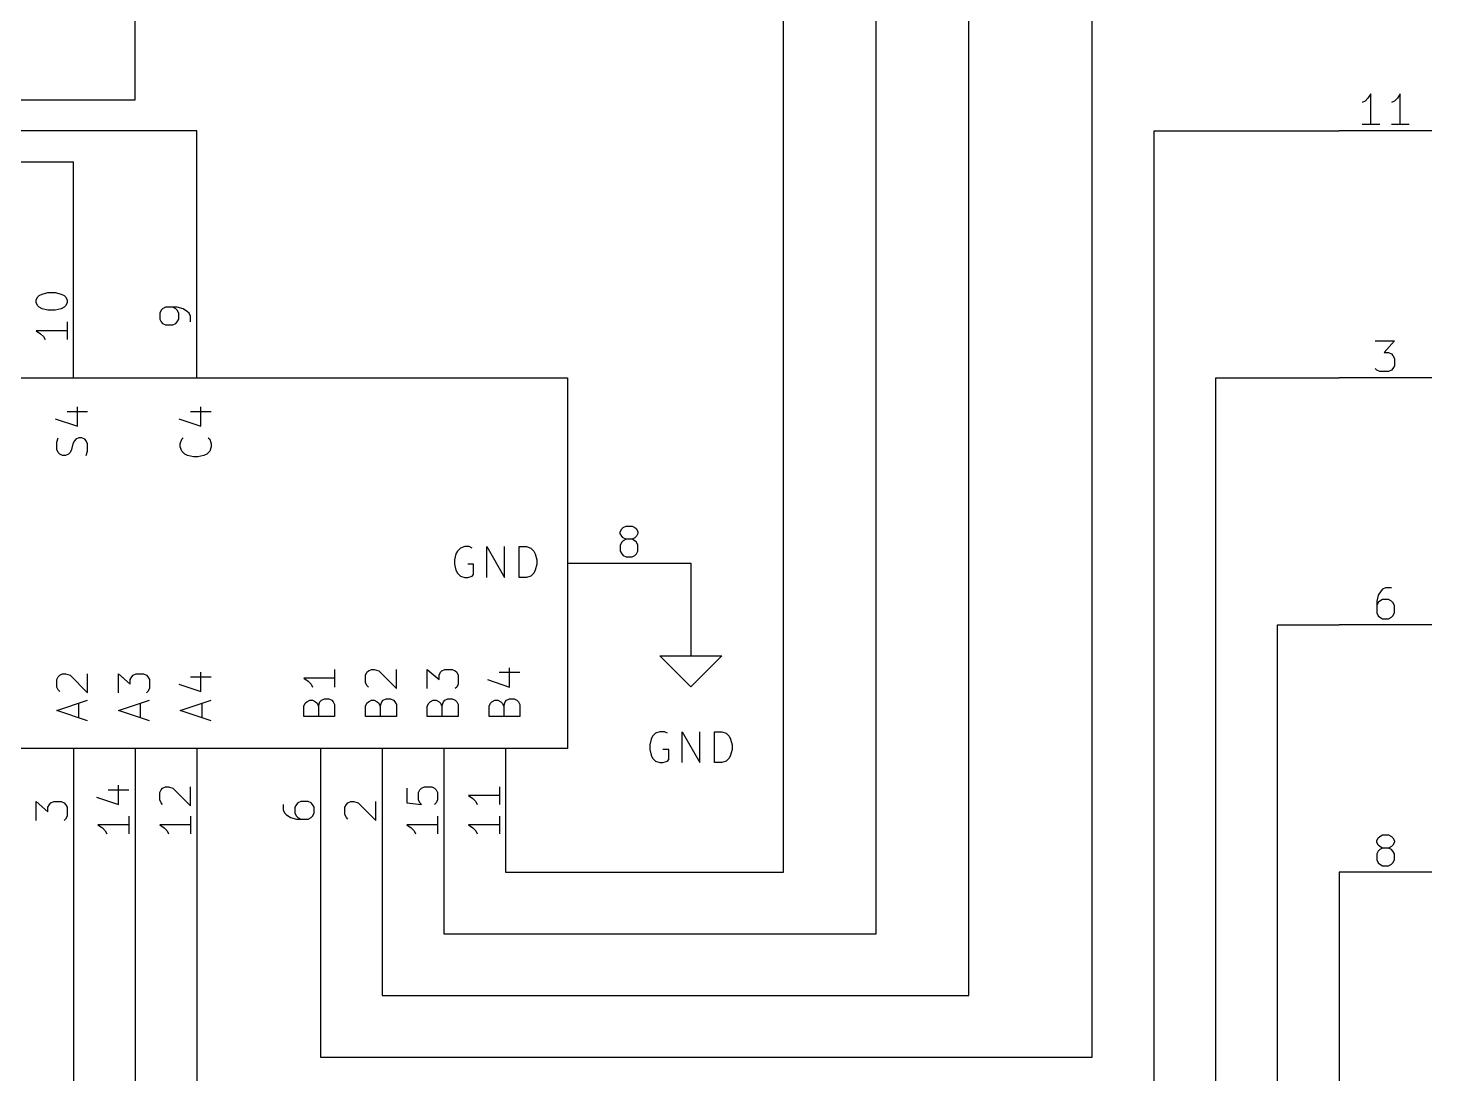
# Model space of a CAD drawing. Extents: x 0.4 to 11.3, y -7.9 to -0.4.
# Drawn here: x 6.377 to 8.65, y -4.777 to -3.084 of the extents above; entities that cross this region are included whole.
import ezdxf

# ---------------------------------------------------------------- set-up
doc = ezdxf.new("R2010")
doc.units = 0
doc.header["$MEASUREMENT"] = 0
for name, color, linetype in [('CYAN2', 4, 'CONTINUOUS'), ('GREEN3', 91, 'CONTINUOUS'), ('LYELLOW', 51, 'CONTINUOUS'), ('RED2', 1, 'CONTINUOUS'), ('RED3', 11, 'CONTINUOUS')]:
    doc.layers.add(name, color=color, linetype=linetype)

msp = doc.modelspace()

# ---------------------------------------------------------------- linework, layer by layer
at = {"layer": 'CYAN2', "linetype": 'CONTINUOUS'}
for p, q in [((6.4398, -3.7043), (6.4731, -3.7043)), ((6.4398, -3.7043), (6.4731, -3.7043)), ((6.4565, -3.7281), (6.4565, -3.6971)), ((6.4565, -3.7281), (6.4565, -3.6971)), ((6.6398, -3.7043), (6.6731, -3.7043)), ((6.6398, -3.7043), (6.6731, -3.7043)), ((6.6565, -3.7281), (6.6565, -3.6971)), ((6.6565, -3.7281), (6.6565, -3.6971)), ((6.4208, -3.7162), (6.4565, -3.7281)), ((6.4208, -3.7162), (6.4565, -3.7281)), ((6.6208, -3.7162), (6.6565, -3.7281)), ((6.6208, -3.7162), (6.6565, -3.7281)), ((6.4231, -3.7543), (6.4255, -3.7471)), ((6.4231, -3.7543), (6.4255, -3.7471)), ((6.4541, -3.7495), (6.4517, -3.7519)), ((6.4541, -3.7495), (6.4517, -3.7519)), ((6.4588, -3.7471), (6.4541, -3.7495)), ((6.4588, -3.7471), (6.4541, -3.7495)), ((6.4636, -3.7471), (6.4588, -3.7471)), ((6.4636, -3.7471), (6.4588, -3.7471)), ((6.4684, -3.7495), (6.4636, -3.7471)), ((6.4684, -3.7495), (6.4636, -3.7471)), ((6.4708, -3.7519), (6.4684, -3.7495)), ((6.4708, -3.7519), (6.4684, -3.7495)), ((6.6231, -3.7567), (6.6255, -3.7495)), ((6.6231, -3.7567), (6.6255, -3.7495)), ((6.6255, -3.7495), (6.6279, -3.7471)), ((6.6255, -3.7495), (6.6279, -3.7471)), ((6.6684, -3.7471), (6.6708, -3.7495)), ((6.6684, -3.7471), (6.6708, -3.7495)), ((6.6708, -3.7495), (6.6731, -3.7567)), ((6.6708, -3.7495), (6.6731, -3.7567)), ((6.4231, -3.7662), (6.4231, -3.7543)), ((6.4231, -3.7662), (6.4231, -3.7543)), ((6.4255, -3.7709), (6.4231, -3.7662)), ((6.4255, -3.7709), (6.4231, -3.7662)), ((6.4279, -3.7733), (6.4255, -3.7709)), ((6.4279, -3.7733), (6.4255, -3.7709)), ((6.4327, -3.7757), (6.4279, -3.7733)), ((6.4327, -3.7757), (6.4279, -3.7733)), ((6.4422, -3.7733), (6.4374, -3.7757)), ((6.4422, -3.7733), (6.4374, -3.7757)), ((6.4446, -3.7709), (6.4422, -3.7733)), ((6.4446, -3.7709), (6.4422, -3.7733)), ((6.4469, -3.7662), (6.4446, -3.7709)), ((6.4469, -3.7662), (6.4446, -3.7709)), ((6.4493, -3.7567), (6.4469, -3.7662)), ((6.4493, -3.7567), (6.4469, -3.7662)), ((6.4517, -3.7519), (6.4493, -3.7567)), ((6.4517, -3.7519), (6.4493, -3.7567)), ((6.4731, -3.7567), (6.4708, -3.7519)), ((6.4731, -3.7567), (6.4708, -3.7519)), ((6.4708, -3.7757), (6.4731, -3.7686)), ((6.4708, -3.7757), (6.4731, -3.7686)), ((6.4731, -3.7686), (6.4731, -3.7567)), ((6.4731, -3.7686), (6.4731, -3.7567)), ((6.6231, -3.7614), (6.6231, -3.7567)), ((6.6231, -3.7614), (6.6231, -3.7567)), ((6.6255, -3.7686), (6.6231, -3.7614)), ((6.6255, -3.7686), (6.6231, -3.7614)), ((6.6303, -3.7733), (6.6255, -3.7686)), ((6.6303, -3.7733), (6.6255, -3.7686)), ((6.635, -3.7757), (6.6303, -3.7733)), ((6.635, -3.7757), (6.6303, -3.7733)), ((6.666, -3.7733), (6.6612, -3.7757)), ((6.666, -3.7733), (6.6612, -3.7757)), ((6.6708, -3.7686), (6.666, -3.7733)), ((6.6708, -3.7686), (6.666, -3.7733)), ((6.6731, -3.7614), (6.6708, -3.7686)), ((6.6731, -3.7614), (6.6708, -3.7686)), ((6.6731, -3.7567), (6.6731, -3.7614)), ((6.6731, -3.7567), (6.6731, -3.7614)), ((6.4374, -3.7757), (6.4327, -3.7757)), ((6.4374, -3.7757), (6.4327, -3.7757)), ((6.6446, -3.7781), (6.635, -3.7757)), ((6.6446, -3.7781), (6.635, -3.7757)), ((6.6517, -3.7781), (6.6446, -3.7781)), ((6.6517, -3.7781), (6.6446, -3.7781)), ((6.6612, -3.7757), (6.6517, -3.7781)), ((6.6612, -3.7757), (6.6517, -3.7781)), ((7.0719, -3.9303), (7.0695, -3.935)), ((7.0719, -3.9303), (7.0695, -3.935)), ((7.0767, -3.9255), (7.0719, -3.9303)), ((7.0767, -3.9255), (7.0719, -3.9303)), ((7.0838, -3.9231), (7.0767, -3.9255)), ((7.0838, -3.9231), (7.0767, -3.9255)), ((7.0909, -3.9231), (7.0838, -3.9231)), ((7.0909, -3.9231), (7.0838, -3.9231)), ((7.0957, -3.9255), (7.0909, -3.9231)), ((7.0957, -3.9255), (7.0909, -3.9231)), ((7.1195, -3.9731), (7.1195, -3.9231)), ((7.1195, -3.9231), (7.1481, -3.9731)), ((7.1195, -3.9731), (7.1195, -3.9231)), ((7.1195, -3.9231), (7.1481, -3.9731)), ((7.1481, -3.9731), (7.1481, -3.9231)), ((7.1481, -3.9731), (7.1481, -3.9231)), ((7.1719, -3.9731), (7.1719, -3.9231)), ((7.1719, -3.9231), (7.1838, -3.9231)), ((7.1719, -3.9731), (7.1719, -3.9231)), ((7.1719, -3.9231), (7.1838, -3.9231)), ((7.1838, -3.9231), (7.1909, -3.9255)), ((7.1838, -3.9231), (7.1909, -3.9255)), ((7.1909, -3.9255), (7.1957, -3.9303)), ((7.1909, -3.9255), (7.1957, -3.9303)), ((7.1957, -3.9303), (7.1981, -3.935)), ((7.1957, -3.9303), (7.1981, -3.935)), ((7.0695, -3.935), (7.0671, -3.9446)), ((7.0695, -3.935), (7.0671, -3.9446)), ((7.0671, -3.9446), (7.0671, -3.9517)), ((7.0671, -3.9446), (7.0671, -3.9517)), ((7.0671, -3.9517), (7.0695, -3.9612)), ((7.0671, -3.9517), (7.0695, -3.9612)), ((7.0981, -3.9517), (7.0886, -3.9517)), ((7.0981, -3.9517), (7.0886, -3.9517)), ((7.0981, -3.9684), (7.0981, -3.9517)), ((7.0981, -3.9684), (7.0981, -3.9517)), ((7.1981, -3.935), (7.2005, -3.9446)), ((7.1981, -3.935), (7.2005, -3.9446)), ((7.2005, -3.9517), (7.1981, -3.9612)), ((7.2005, -3.9517), (7.1981, -3.9612)), ((7.2005, -3.9446), (7.2005, -3.9517)), ((7.2005, -3.9446), (7.2005, -3.9517)), ((7.0695, -3.9612), (7.0719, -3.966)), ((7.0695, -3.9612), (7.0719, -3.966)), ((7.0719, -3.966), (7.0767, -3.9708)), ((7.0719, -3.966), (7.0767, -3.9708)), ((7.0767, -3.9708), (7.0838, -3.9731)), ((7.0767, -3.9708), (7.0838, -3.9731)), ((7.0838, -3.9731), (7.0886, -3.9731)), ((7.0838, -3.9731), (7.0886, -3.9731)), ((7.0886, -3.9731), (7.0957, -3.9708)), ((7.0886, -3.9731), (7.0957, -3.9708)), ((7.0957, -3.9708), (7.0981, -3.9684)), ((7.0957, -3.9708), (7.0981, -3.9684)), ((7.1838, -3.9731), (7.1719, -3.9731)), ((7.1838, -3.9731), (7.1719, -3.9731)), ((7.1909, -3.9708), (7.1838, -3.9731)), ((7.1909, -3.9708), (7.1838, -3.9731)), ((7.1957, -3.966), (7.1909, -3.9708)), ((7.1957, -3.966), (7.1909, -3.9708)), ((7.1981, -3.9612), (7.1957, -3.966)), ((7.1981, -3.9612), (7.1957, -3.966)), ((6.4231, -4.1386), (6.4255, -4.1338)), ((6.4231, -4.1386), (6.4255, -4.1338)), ((6.4255, -4.1338), (6.4279, -4.1314)), ((6.4255, -4.1338), (6.4279, -4.1314)), ((6.4279, -4.1314), (6.4327, -4.129)), ((6.4279, -4.1314), (6.4327, -4.129)), ((6.4327, -4.129), (6.4374, -4.129)), ((6.4327, -4.129), (6.4374, -4.129)), ((6.4374, -4.129), (6.4446, -4.1314)), ((6.4374, -4.129), (6.4446, -4.1314)), ((6.4446, -4.1314), (6.4731, -4.16)), ((6.4446, -4.1314), (6.4731, -4.16)), ((6.4731, -4.16), (6.4731, -4.129)), ((6.4731, -4.16), (6.4731, -4.129)), ((6.5231, -4.16), (6.5231, -4.129)), ((6.5231, -4.129), (6.5422, -4.1457)), ((6.5231, -4.16), (6.5231, -4.129)), ((6.5231, -4.129), (6.5422, -4.1457)), ((6.5422, -4.1386), (6.5446, -4.1338)), ((6.5422, -4.1386), (6.5446, -4.1338)), ((6.5446, -4.1338), (6.5469, -4.1314)), ((6.5446, -4.1338), (6.5469, -4.1314)), ((6.5469, -4.1314), (6.5517, -4.129)), ((6.5469, -4.1314), (6.5517, -4.129)), ((6.5517, -4.129), (6.5636, -4.129)), ((6.5517, -4.129), (6.5636, -4.129)), ((6.5636, -4.129), (6.5684, -4.1314)), ((6.5636, -4.129), (6.5684, -4.1314)), ((6.5684, -4.1314), (6.5708, -4.1338)), ((6.5684, -4.1314), (6.5708, -4.1338)), ((6.5708, -4.1338), (6.5731, -4.1386)), ((6.5708, -4.1338), (6.5731, -4.1386)), ((6.6398, -4.1338), (6.6731, -4.1338)), ((6.6398, -4.1338), (6.6731, -4.1338)), ((6.6565, -4.1576), (6.6565, -4.1267)), ((6.6565, -4.1576), (6.6565, -4.1267)), ((6.8731, -4.1362), (6.8231, -4.1362)), ((6.8231, -4.1362), (6.8303, -4.1409)), ((6.8731, -4.1362), (6.8231, -4.1362)), ((6.8231, -4.1362), (6.8303, -4.1409)), ((6.8731, -4.1219), (6.8731, -4.1505)), ((6.8731, -4.1219), (6.8731, -4.1505)), ((6.9231, -4.1314), (6.9255, -4.1267)), ((6.9231, -4.1314), (6.9255, -4.1267)), ((6.9231, -4.1433), (6.9231, -4.1314)), ((6.9231, -4.1433), (6.9231, -4.1314)), ((6.9255, -4.1267), (6.9279, -4.1243)), ((6.9255, -4.1267), (6.9279, -4.1243)), ((6.9279, -4.1243), (6.9327, -4.1219)), ((6.9279, -4.1243), (6.9327, -4.1219)), ((6.9327, -4.1219), (6.9374, -4.1219)), ((6.9327, -4.1219), (6.9374, -4.1219)), ((6.9374, -4.1219), (6.9446, -4.1243)), ((6.9374, -4.1219), (6.9446, -4.1243)), ((6.9446, -4.1243), (6.9731, -4.1529)), ((6.9446, -4.1243), (6.9731, -4.1529)), ((6.9731, -4.1529), (6.9731, -4.1219)), ((6.9731, -4.1529), (6.9731, -4.1219)), ((7.0231, -4.1529), (7.0231, -4.1219)), ((7.0231, -4.1219), (7.0422, -4.1386)), ((7.0231, -4.1529), (7.0231, -4.1219)), ((7.0231, -4.1219), (7.0422, -4.1386)), ((7.0422, -4.1314), (7.0446, -4.1267)), ((7.0422, -4.1314), (7.0446, -4.1267)), ((7.0422, -4.1386), (7.0422, -4.1314)), ((7.0422, -4.1386), (7.0422, -4.1314)), ((7.0446, -4.1267), (7.0469, -4.1243)), ((7.0446, -4.1267), (7.0469, -4.1243)), ((7.0469, -4.1243), (7.0517, -4.1219)), ((7.0469, -4.1243), (7.0517, -4.1219)), ((7.0517, -4.1219), (7.0636, -4.1219)), ((7.0517, -4.1219), (7.0636, -4.1219)), ((7.0636, -4.1219), (7.0684, -4.1243)), ((7.0636, -4.1219), (7.0684, -4.1243)), ((7.0684, -4.1243), (7.0708, -4.1267)), ((7.0684, -4.1243), (7.0708, -4.1267)), ((7.0708, -4.1267), (7.0731, -4.1314)), ((7.0708, -4.1267), (7.0731, -4.1314)), ((7.0731, -4.1314), (7.0731, -4.1457)), ((7.0731, -4.1314), (7.0731, -4.1457)), ((7.1398, -4.1267), (7.1731, -4.1267)), ((7.1398, -4.1267), (7.1731, -4.1267)), ((7.1565, -4.1505), (7.1565, -4.1195)), ((7.1565, -4.1505), (7.1565, -4.1195)), ((6.4231, -4.1505), (6.4231, -4.1386)), ((6.4231, -4.1505), (6.4231, -4.1386)), ((6.4255, -4.1552), (6.4231, -4.1505)), ((6.4255, -4.1552), (6.4231, -4.1505)), ((6.4279, -4.1576), (6.4255, -4.1552)), ((6.4279, -4.1576), (6.4255, -4.1552)), ((6.5422, -4.1457), (6.5422, -4.1386)), ((6.5422, -4.1457), (6.5422, -4.1386)), ((6.5708, -4.1576), (6.5684, -4.16)), ((6.5708, -4.1576), (6.5684, -4.16)), ((6.5731, -4.1529), (6.5708, -4.1576)), ((6.5731, -4.1529), (6.5708, -4.1576)), ((6.5731, -4.1386), (6.5731, -4.1529)), ((6.5731, -4.1386), (6.5731, -4.1529)), ((6.6208, -4.1457), (6.6565, -4.1576)), ((6.6208, -4.1457), (6.6565, -4.1576)), ((6.8303, -4.1409), (6.835, -4.1457)), ((6.8303, -4.1409), (6.835, -4.1457)), ((6.835, -4.1457), (6.8374, -4.1505)), ((6.835, -4.1457), (6.8374, -4.1505)), ((6.9255, -4.1481), (6.9231, -4.1433)), ((6.9255, -4.1481), (6.9231, -4.1433)), ((6.9279, -4.1505), (6.9255, -4.1481)), ((6.9279, -4.1505), (6.9255, -4.1481)), ((7.0708, -4.1505), (7.0684, -4.1529)), ((7.0708, -4.1505), (7.0684, -4.1529)), ((7.0731, -4.1457), (7.0708, -4.1505)), ((7.0731, -4.1457), (7.0708, -4.1505)), ((7.1208, -4.1386), (7.1565, -4.1505)), ((7.1208, -4.1386), (7.1565, -4.1505)), ((6.4231, -4.1886), (6.4731, -4.1719)), ((6.4231, -4.1886), (6.4731, -4.1719)), ((6.4588, -4.2005), (6.4588, -4.1767)), ((6.4588, -4.2005), (6.4588, -4.1767)), ((6.5231, -4.1886), (6.5731, -4.1719)), ((6.5231, -4.1886), (6.5731, -4.1719)), ((6.5588, -4.2005), (6.5588, -4.1767)), ((6.5588, -4.2005), (6.5588, -4.1767)), ((6.6231, -4.1886), (6.6731, -4.1719)), ((6.6231, -4.1886), (6.6731, -4.1719)), ((6.6588, -4.2005), (6.6588, -4.1767)), ((6.6588, -4.2005), (6.6588, -4.1767)), ((6.8231, -4.1814), (6.8255, -4.1767)), ((6.8231, -4.1814), (6.8255, -4.1767)), ((6.8231, -4.1981), (6.8231, -4.1814)), ((6.8231, -4.1981), (6.8231, -4.1814)), ((6.8255, -4.1767), (6.8279, -4.1743)), ((6.8255, -4.1767), (6.8279, -4.1743)), ((6.8279, -4.1743), (6.8327, -4.1719)), ((6.8279, -4.1743), (6.8327, -4.1719)), ((6.8327, -4.1719), (6.8374, -4.1719)), ((6.8327, -4.1719), (6.8374, -4.1719)), ((6.8374, -4.1719), (6.8422, -4.1743)), ((6.8374, -4.1719), (6.8422, -4.1743)), ((6.8422, -4.1743), (6.8446, -4.1767)), ((6.8422, -4.1743), (6.8446, -4.1767)), ((6.8446, -4.1767), (6.8469, -4.1814)), ((6.8446, -4.1767), (6.8469, -4.1814)), ((6.8469, -4.1814), (6.8493, -4.1743)), ((6.8469, -4.1814), (6.8493, -4.1743)), ((6.8469, -4.1814), (6.8469, -4.1981)), ((6.8469, -4.1814), (6.8469, -4.1981)), ((6.8493, -4.1743), (6.8517, -4.1719)), ((6.8493, -4.1743), (6.8517, -4.1719)), ((6.8517, -4.1719), (6.8565, -4.1695)), ((6.8517, -4.1719), (6.8565, -4.1695)), ((6.8565, -4.1695), (6.8636, -4.1695)), ((6.8565, -4.1695), (6.8636, -4.1695)), ((6.8636, -4.1695), (6.8684, -4.1719)), ((6.8636, -4.1695), (6.8684, -4.1719)), ((6.8684, -4.1719), (6.8708, -4.1743)), ((6.8684, -4.1719), (6.8708, -4.1743)), ((6.8708, -4.1743), (6.8731, -4.179)), ((6.8708, -4.1743), (6.8731, -4.179)), ((6.8731, -4.179), (6.8731, -4.1981)), ((6.8731, -4.179), (6.8731, -4.1981)), ((6.9231, -4.1814), (6.9255, -4.1767)), ((6.9231, -4.1814), (6.9255, -4.1767)), ((6.9231, -4.1981), (6.9231, -4.1814)), ((6.9231, -4.1981), (6.9231, -4.1814)), ((6.9255, -4.1767), (6.9279, -4.1743)), ((6.9255, -4.1767), (6.9279, -4.1743)), ((6.9279, -4.1743), (6.9327, -4.1719)), ((6.9279, -4.1743), (6.9327, -4.1719)), ((6.9327, -4.1719), (6.9374, -4.1719)), ((6.9327, -4.1719), (6.9374, -4.1719)), ((6.9374, -4.1719), (6.9422, -4.1743)), ((6.9374, -4.1719), (6.9422, -4.1743)), ((6.9422, -4.1743), (6.9446, -4.1767)), ((6.9422, -4.1743), (6.9446, -4.1767)), ((6.9446, -4.1767), (6.9469, -4.1814)), ((6.9446, -4.1767), (6.9469, -4.1814)), ((6.9469, -4.1814), (6.9493, -4.1743)), ((6.9469, -4.1814), (6.9493, -4.1743)), ((6.9469, -4.1814), (6.9469, -4.1981)), ((6.9469, -4.1814), (6.9469, -4.1981)), ((6.9493, -4.1743), (6.9517, -4.1719)), ((6.9493, -4.1743), (6.9517, -4.1719)), ((6.9517, -4.1719), (6.9565, -4.1695)), ((6.9517, -4.1719), (6.9565, -4.1695)), ((6.9565, -4.1695), (6.9636, -4.1695)), ((6.9565, -4.1695), (6.9636, -4.1695)), ((6.9636, -4.1695), (6.9684, -4.1719)), ((6.9636, -4.1695), (6.9684, -4.1719)), ((6.9684, -4.1719), (6.9708, -4.1743)), ((6.9684, -4.1719), (6.9708, -4.1743)), ((6.9708, -4.1743), (6.9731, -4.179)), ((6.9708, -4.1743), (6.9731, -4.179)), ((6.9731, -4.179), (6.9731, -4.1981)), ((6.9731, -4.179), (6.9731, -4.1981)), ((7.0231, -4.1814), (7.0255, -4.1767)), ((7.0231, -4.1814), (7.0255, -4.1767)), ((7.0231, -4.1981), (7.0231, -4.1814)), ((7.0231, -4.1981), (7.0231, -4.1814)), ((7.0255, -4.1767), (7.0279, -4.1743)), ((7.0255, -4.1767), (7.0279, -4.1743)), ((7.0279, -4.1743), (7.0327, -4.1719)), ((7.0279, -4.1743), (7.0327, -4.1719)), ((7.0327, -4.1719), (7.0374, -4.1719)), ((7.0327, -4.1719), (7.0374, -4.1719)), ((7.0374, -4.1719), (7.0422, -4.1743)), ((7.0374, -4.1719), (7.0422, -4.1743)), ((7.0422, -4.1743), (7.0446, -4.1767)), ((7.0422, -4.1743), (7.0446, -4.1767)), ((7.0446, -4.1767), (7.0469, -4.1814)), ((7.0446, -4.1767), (7.0469, -4.1814)), ((7.0469, -4.1814), (7.0493, -4.1743)), ((7.0469, -4.1814), (7.0493, -4.1743)), ((7.0469, -4.1814), (7.0469, -4.1981)), ((7.0469, -4.1814), (7.0469, -4.1981)), ((7.0493, -4.1743), (7.0517, -4.1719)), ((7.0493, -4.1743), (7.0517, -4.1719)), ((7.0517, -4.1719), (7.0565, -4.1695)), ((7.0517, -4.1719), (7.0565, -4.1695)), ((7.0565, -4.1695), (7.0636, -4.1695)), ((7.0565, -4.1695), (7.0636, -4.1695)), ((7.0636, -4.1695), (7.0684, -4.1719)), ((7.0636, -4.1695), (7.0684, -4.1719)), ((7.0684, -4.1719), (7.0708, -4.1743)), ((7.0684, -4.1719), (7.0708, -4.1743)), ((7.0708, -4.1743), (7.0731, -4.179)), ((7.0708, -4.1743), (7.0731, -4.179)), ((7.0731, -4.179), (7.0731, -4.1981)), ((7.0731, -4.179), (7.0731, -4.1981)), ((7.1231, -4.1814), (7.1255, -4.1767)), ((7.1231, -4.1814), (7.1255, -4.1767)), ((7.1231, -4.1981), (7.1231, -4.1814)), ((7.1231, -4.1981), (7.1231, -4.1814)), ((7.1255, -4.1767), (7.1279, -4.1743)), ((7.1255, -4.1767), (7.1279, -4.1743)), ((7.1279, -4.1743), (7.1327, -4.1719)), ((7.1279, -4.1743), (7.1327, -4.1719)), ((7.1327, -4.1719), (7.1374, -4.1719)), ((7.1327, -4.1719), (7.1374, -4.1719)), ((7.1374, -4.1719), (7.1422, -4.1743)), ((7.1374, -4.1719), (7.1422, -4.1743)), ((7.1422, -4.1743), (7.1446, -4.1767)), ((7.1422, -4.1743), (7.1446, -4.1767)), ((7.1446, -4.1767), (7.1469, -4.1814)), ((7.1446, -4.1767), (7.1469, -4.1814)), ((7.1469, -4.1814), (7.1493, -4.1743)), ((7.1469, -4.1814), (7.1493, -4.1743)), ((7.1469, -4.1814), (7.1469, -4.1981)), ((7.1469, -4.1814), (7.1469, -4.1981)), ((7.1493, -4.1743), (7.1517, -4.1719)), ((7.1493, -4.1743), (7.1517, -4.1719)), ((7.1517, -4.1719), (7.1565, -4.1695)), ((7.1517, -4.1719), (7.1565, -4.1695)), ((7.1565, -4.1695), (7.1636, -4.1695)), ((7.1565, -4.1695), (7.1636, -4.1695)), ((7.1636, -4.1695), (7.1684, -4.1719)), ((7.1636, -4.1695), (7.1684, -4.1719)), ((7.1684, -4.1719), (7.1708, -4.1743)), ((7.1684, -4.1719), (7.1708, -4.1743)), ((7.1708, -4.1743), (7.1731, -4.179)), ((7.1708, -4.1743), (7.1731, -4.179)), ((7.1731, -4.179), (7.1731, -4.1981)), ((7.1731, -4.179), (7.1731, -4.1981)), ((6.4731, -4.2052), (6.4231, -4.1886)), ((6.4731, -4.2052), (6.4231, -4.1886)), ((6.5731, -4.2052), (6.5231, -4.1886)), ((6.5731, -4.2052), (6.5231, -4.1886)), ((6.6731, -4.2052), (6.6231, -4.1886)), ((6.6731, -4.2052), (6.6231, -4.1886)), ((6.8731, -4.1981), (6.8231, -4.1981)), ((6.8731, -4.1981), (6.8231, -4.1981)), ((6.9731, -4.1981), (6.9231, -4.1981)), ((6.9731, -4.1981), (6.9231, -4.1981)), ((7.0731, -4.1981), (7.0231, -4.1981)), ((7.0731, -4.1981), (7.0231, -4.1981)), ((7.1731, -4.1981), (7.1231, -4.1981)), ((7.1731, -4.1981), (7.1231, -4.1981)), ((7.3929, -4.2252), (7.3881, -4.2299)), ((7.3929, -4.2252), (7.3881, -4.2299)), ((7.4, -4.2228), (7.3929, -4.2252)), ((7.4, -4.2228), (7.3929, -4.2252)), ((7.4071, -4.2228), (7.4, -4.2228)), ((7.4071, -4.2228), (7.4, -4.2228)), ((7.4119, -4.2252), (7.4071, -4.2228)), ((7.4119, -4.2252), (7.4071, -4.2228)), ((7.4357, -4.2728), (7.4357, -4.2228)), ((7.4357, -4.2228), (7.4643, -4.2728)), ((7.4357, -4.2728), (7.4357, -4.2228)), ((7.4357, -4.2228), (7.4643, -4.2728)), ((7.4643, -4.2728), (7.4643, -4.2228)), ((7.4643, -4.2728), (7.4643, -4.2228)), ((7.4881, -4.2728), (7.4881, -4.2228)), ((7.4881, -4.2228), (7.5, -4.2228)), ((7.4881, -4.2728), (7.4881, -4.2228)), ((7.4881, -4.2228), (7.5, -4.2228)), ((7.5, -4.2228), (7.5071, -4.2252)), ((7.5, -4.2228), (7.5071, -4.2252)), ((7.5071, -4.2252), (7.5119, -4.2299)), ((7.5071, -4.2252), (7.5119, -4.2299)), ((7.3857, -4.2347), (7.3833, -4.2442)), ((7.3857, -4.2347), (7.3833, -4.2442)), ((7.3833, -4.2442), (7.3833, -4.2514)), ((7.3833, -4.2442), (7.3833, -4.2514)), ((7.3881, -4.2299), (7.3857, -4.2347)), ((7.3881, -4.2299), (7.3857, -4.2347)), ((7.5119, -4.2299), (7.5143, -4.2347)), ((7.5119, -4.2299), (7.5143, -4.2347)), ((7.5143, -4.2347), (7.5167, -4.2442)), ((7.5143, -4.2347), (7.5167, -4.2442)), ((7.5167, -4.2442), (7.5167, -4.2514)), ((7.5167, -4.2442), (7.5167, -4.2514)), ((7.3833, -4.2514), (7.3857, -4.2609)), ((7.3833, -4.2514), (7.3857, -4.2609)), ((7.3857, -4.2609), (7.3881, -4.2657)), ((7.3857, -4.2609), (7.3881, -4.2657)), ((7.3881, -4.2657), (7.3929, -4.2704)), ((7.3881, -4.2657), (7.3929, -4.2704)), ((7.3929, -4.2704), (7.4, -4.2728)), ((7.3929, -4.2704), (7.4, -4.2728)), ((7.4, -4.2728), (7.4048, -4.2728)), ((7.4, -4.2728), (7.4048, -4.2728)), ((7.4143, -4.2514), (7.4048, -4.2514)), ((7.4143, -4.2514), (7.4048, -4.2514)), ((7.4048, -4.2728), (7.4119, -4.2704)), ((7.4048, -4.2728), (7.4119, -4.2704)), ((7.4119, -4.2704), (7.4143, -4.268)), ((7.4119, -4.2704), (7.4143, -4.268)), ((7.4143, -4.268), (7.4143, -4.2514)), ((7.4143, -4.268), (7.4143, -4.2514)), ((7.5, -4.2728), (7.4881, -4.2728)), ((7.5, -4.2728), (7.4881, -4.2728)), ((7.5071, -4.2704), (7.5, -4.2728)), ((7.5071, -4.2704), (7.5, -4.2728)), ((7.5119, -4.2657), (7.5071, -4.2704)), ((7.5119, -4.2657), (7.5071, -4.2704)), ((7.5143, -4.2609), (7.5119, -4.2657)), ((7.5143, -4.2609), (7.5119, -4.2657)), ((7.5167, -4.2514), (7.5143, -4.2609)), ((7.5167, -4.2514), (7.5143, -4.2609))]:
    msp.add_line(p, q, dxfattribs=at)
at = {"layer": 'GREEN3', "linetype": 'CONTINUOUS'}
for p, q in [((6.55, -3.2), (6.55, -1.25)), ((7.6, -4.45), (7.6, -1.65)), ((7.75, -4.55), (7.75, -2.05)), ((7.9, -4.65), (7.9, -2.45)), ((8.1, -4.75), (8.1, -2.85)), ((4.75, -3.2), (6.55, -3.2)), ((6.65, -3.25), (0.65, -3.25)), ((6.65, -3.45), (6.65, -3.25)), ((8.2, -3.25), (8.5, -3.25)), ((8.2, -5.4), (8.2, -3.25)), ((4.95, -3.3), (6.45, -3.3)), ((6.45, -3.45), (6.45, -3.3)), ((8.3, -5.5), (8.3, -3.65)), ((8.3, -3.65), (8.5, -3.65)), ((7.45, -3.95), (7.45, -4.05)), ((8.4, -5.6), (8.4, -4.05)), ((8.4, -4.05), (8.5, -4.05)), ((6.45, -4.45), (6.45, -5)), ((6.55, -4.45), (6.55, -4.95)), ((6.65, -4.45), (6.65, -4.9)), ((6.85, -4.45), (6.85, -4.75)), ((6.95, -4.45), (6.95, -4.65)), ((7.05, -4.45), (7.05, -4.55)), ((7.15, -4.45), (7.6, -4.45)), ((8.5, -4.45), (8.5, -5.7)), ((7.05, -4.55), (7.75, -4.55)), ((6.95, -4.65), (7.9, -4.65)), ((6.85, -4.75), (8.1, -4.75))]:
    msp.add_line(p, q, dxfattribs=at)
at = {"layer": 'LYELLOW', "linetype": 'CONTINUOUS'}
for p, q in [((6.05, -3.65), (7.25, -3.65)), ((7.25, -3.65), (7.25, -4.25)), ((7.25, -4.25), (6.05, -4.25))]:
    msp.add_line(p, q, dxfattribs=at)
at = {"layer": 'RED2', "linetype": 'CONTINUOUS'}
for p, q in [((8.65, -3.25), (8.5, -3.25)), ((8.65, -3.25), (8.5, -3.25)), ((6.45, -3.65), (6.45, -3.45)), ((6.45, -3.65), (6.45, -3.45)), ((6.65, -3.65), (6.65, -3.45)), ((6.65, -3.65), (6.65, -3.45)), ((6.05, -3.65), (7.25, -3.65)), ((7.25, -3.65), (7.25, -4.25)), ((8.65, -3.65), (8.5, -3.65)), ((8.65, -3.65), (8.5, -3.65)), ((7.25, -3.95), (7.45, -3.95)), ((7.25, -3.95), (7.45, -3.95)), ((7.45, -4.05), (7.45, -4.1)), ((8.65, -4.05), (8.5, -4.05)), ((8.65, -4.05), (8.5, -4.05)), ((7.45, -4.15), (7.4, -4.1)), ((7.4, -4.1), (7.45, -4.1)), ((7.45, -4.1), (7.5, -4.1)), ((7.5, -4.1), (7.45, -4.15)), ((7.25, -4.25), (6.05, -4.25)), ((6.45, -4.25), (6.45, -4.45)), ((6.45, -4.25), (6.45, -4.45)), ((6.55, -4.25), (6.55, -4.45)), ((6.55, -4.25), (6.55, -4.45)), ((6.65, -4.25), (6.65, -4.45)), ((6.65, -4.25), (6.65, -4.45)), ((6.85, -4.25), (6.85, -4.45)), ((6.85, -4.25), (6.85, -4.45)), ((6.95, -4.25), (6.95, -4.45)), ((6.95, -4.25), (6.95, -4.45)), ((7.05, -4.25), (7.05, -4.45)), ((7.05, -4.25), (7.05, -4.45)), ((7.15, -4.25), (7.15, -4.45)), ((7.15, -4.25), (7.15, -4.45)), ((8.65, -4.45), (8.5, -4.45)), ((8.65, -4.45), (8.5, -4.45))]:
    msp.add_line(p, q, dxfattribs=at)
at = {"layer": 'RED3', "linetype": 'CONTINUOUS'}
for p, q in [((8.5417, -3.2018), (8.5369, -3.2042)), ((8.5417, -3.2018), (8.5369, -3.2042)), ((8.5464, -3.197), (8.5417, -3.2018)), ((8.5464, -3.197), (8.5417, -3.2018)), ((8.5512, -3.1899), (8.5464, -3.197)), ((8.5512, -3.1899), (8.5464, -3.197)), ((8.5512, -3.2399), (8.5512, -3.1899)), ((8.5512, -3.2399), (8.5512, -3.1899)), ((8.5893, -3.2018), (8.5845, -3.2042)), ((8.5893, -3.2018), (8.5845, -3.2042)), ((8.594, -3.197), (8.5893, -3.2018)), ((8.594, -3.197), (8.5893, -3.2018)), ((8.5988, -3.1899), (8.594, -3.197)), ((8.5988, -3.1899), (8.594, -3.197)), ((8.5988, -3.2399), (8.5988, -3.1899)), ((8.5988, -3.2399), (8.5988, -3.1899)), ((8.5655, -3.2399), (8.5369, -3.2399)), ((8.5655, -3.2399), (8.5369, -3.2399)), ((8.6131, -3.2399), (8.5845, -3.2399)), ((8.6131, -3.2399), (8.5845, -3.2399)), ((6.3899, -3.5238), (6.3923, -3.519)), ((6.3899, -3.5238), (6.3923, -3.519)), ((6.3923, -3.519), (6.3946, -3.5167)), ((6.3923, -3.519), (6.3946, -3.5167)), ((6.3946, -3.5167), (6.3994, -3.5143)), ((6.3946, -3.5167), (6.3994, -3.5143)), ((6.3994, -3.5143), (6.4089, -3.5119)), ((6.3994, -3.5143), (6.4089, -3.5119)), ((6.4089, -3.5119), (6.4208, -3.5119)), ((6.4089, -3.5119), (6.4208, -3.5119)), ((6.4208, -3.5119), (6.4304, -3.5143)), ((6.4208, -3.5119), (6.4304, -3.5143)), ((6.4304, -3.5143), (6.4351, -3.5167)), ((6.4304, -3.5143), (6.4351, -3.5167)), ((6.4351, -3.5167), (6.4375, -3.519)), ((6.4351, -3.5167), (6.4375, -3.519)), ((6.4375, -3.519), (6.4399, -3.5238)), ((6.4375, -3.519), (6.4399, -3.5238)), ((6.3899, -3.5286), (6.3899, -3.5238)), ((6.3899, -3.5286), (6.3899, -3.5238)), ((6.3923, -3.5333), (6.3899, -3.5286)), ((6.3923, -3.5333), (6.3899, -3.5286)), ((6.3946, -3.5357), (6.3923, -3.5333)), ((6.3946, -3.5357), (6.3923, -3.5333)), ((6.3994, -3.5381), (6.3946, -3.5357)), ((6.3994, -3.5381), (6.3946, -3.5357)), ((6.4089, -3.5405), (6.3994, -3.5381)), ((6.4089, -3.5405), (6.3994, -3.5381)), ((6.4208, -3.5405), (6.4089, -3.5405)), ((6.4208, -3.5405), (6.4089, -3.5405)), ((6.4304, -3.5381), (6.4208, -3.5405)), ((6.4304, -3.5381), (6.4208, -3.5405)), ((6.4351, -3.5357), (6.4304, -3.5381)), ((6.4351, -3.5357), (6.4304, -3.5381)), ((6.4375, -3.5333), (6.4351, -3.5357)), ((6.4375, -3.5333), (6.4351, -3.5357)), ((6.4399, -3.5286), (6.4375, -3.5333)), ((6.4399, -3.5286), (6.4375, -3.5333)), ((6.4399, -3.5238), (6.4399, -3.5286)), ((6.4399, -3.5238), (6.4399, -3.5286)), ((6.5923, -3.5405), (6.5899, -3.5452)), ((6.5923, -3.5405), (6.5899, -3.5452)), ((6.5899, -3.5452), (6.5899, -3.5548)), ((6.5899, -3.5452), (6.5899, -3.5548)), ((6.5946, -3.5381), (6.5923, -3.5405)), ((6.5946, -3.5381), (6.5923, -3.5405)), ((6.5994, -3.5357), (6.5946, -3.5381)), ((6.5994, -3.5357), (6.5946, -3.5381)), ((6.6184, -3.5357), (6.5994, -3.5357)), ((6.6184, -3.5357), (6.5994, -3.5357)), ((6.6161, -3.5381), (6.6113, -3.5357)), ((6.6161, -3.5381), (6.6113, -3.5357)), ((6.6184, -3.5405), (6.6161, -3.5381)), ((6.6184, -3.5405), (6.6161, -3.5381)), ((6.628, -3.5381), (6.6184, -3.5357)), ((6.628, -3.5381), (6.6184, -3.5357)), ((6.6208, -3.5452), (6.6184, -3.5405)), ((6.6208, -3.5452), (6.6184, -3.5405)), ((6.6208, -3.5548), (6.6208, -3.5452)), ((6.6208, -3.5548), (6.6208, -3.5452)), ((6.6351, -3.5429), (6.628, -3.5381)), ((6.6351, -3.5429), (6.628, -3.5381)), ((6.6375, -3.5452), (6.6351, -3.5429)), ((6.6375, -3.5452), (6.6351, -3.5429)), ((6.6399, -3.55), (6.6375, -3.5452)), ((6.6399, -3.55), (6.6375, -3.5452)), ((6.4399, -3.5595), (6.4399, -3.5881)), ((6.4399, -3.5595), (6.4399, -3.5881)), ((6.5899, -3.5548), (6.5923, -3.5595)), ((6.5899, -3.5548), (6.5923, -3.5595)), ((6.5923, -3.5595), (6.5946, -3.5619)), ((6.5923, -3.5595), (6.5946, -3.5619)), ((6.5946, -3.5619), (6.5994, -3.5643)), ((6.5946, -3.5619), (6.5994, -3.5643)), ((6.5994, -3.5643), (6.6113, -3.5643)), ((6.5994, -3.5643), (6.6113, -3.5643)), ((6.6113, -3.5643), (6.6161, -3.5619)), ((6.6113, -3.5643), (6.6161, -3.5619)), ((6.6161, -3.5619), (6.6184, -3.5595)), ((6.6161, -3.5619), (6.6184, -3.5595)), ((6.6184, -3.5595), (6.6208, -3.5548)), ((6.6184, -3.5595), (6.6208, -3.5548)), ((6.6399, -3.5595), (6.6399, -3.55)), ((6.6399, -3.5595), (6.6399, -3.55)), ((6.4399, -3.5738), (6.3899, -3.5738)), ((6.3899, -3.5738), (6.397, -3.5786)), ((6.4399, -3.5738), (6.3899, -3.5738)), ((6.3899, -3.5738), (6.397, -3.5786)), ((6.397, -3.5786), (6.4018, -3.5833)), ((6.397, -3.5786), (6.4018, -3.5833)), ((6.4018, -3.5833), (6.4042, -3.5881)), ((6.4018, -3.5833), (6.4042, -3.5881)), ((8.5583, -3.5899), (8.5893, -3.5899)), ((8.5583, -3.5899), (8.5893, -3.5899)), ((8.5893, -3.5899), (8.5726, -3.6089)), ((8.5893, -3.5899), (8.5726, -3.6089)), ((8.5726, -3.6089), (8.5798, -3.6089)), ((8.5726, -3.6089), (8.5798, -3.6089)), ((8.5798, -3.6089), (8.5845, -3.6113)), ((8.5798, -3.6089), (8.5845, -3.6113)), ((8.5845, -3.6113), (8.5869, -3.6137)), ((8.5845, -3.6113), (8.5869, -3.6137)), ((8.5869, -3.6137), (8.5893, -3.6184)), ((8.5869, -3.6137), (8.5893, -3.6184)), ((8.5607, -3.6375), (8.5583, -3.6351)), ((8.5607, -3.6375), (8.5583, -3.6351)), ((8.5869, -3.6351), (8.5845, -3.6375)), ((8.5869, -3.6351), (8.5845, -3.6375)), ((8.5893, -3.6304), (8.5869, -3.6351)), ((8.5893, -3.6304), (8.5869, -3.6351)), ((8.5893, -3.6184), (8.5893, -3.6304)), ((8.5893, -3.6184), (8.5893, -3.6304)), ((8.5655, -3.6399), (8.5607, -3.6375)), ((8.5655, -3.6399), (8.5607, -3.6375)), ((8.5798, -3.6399), (8.5655, -3.6399)), ((8.5798, -3.6399), (8.5655, -3.6399)), ((8.5845, -3.6375), (8.5798, -3.6399)), ((8.5845, -3.6375), (8.5798, -3.6399)), ((7.3357, -3.8994), (7.3381, -3.8946)), ((7.3357, -3.8994), (7.3381, -3.8946)), ((7.3357, -3.9018), (7.3357, -3.8994)), ((7.3357, -3.9018), (7.3357, -3.8994)), ((7.3381, -3.9065), (7.3357, -3.9018)), ((7.3381, -3.9065), (7.3357, -3.9018)), ((7.3381, -3.8946), (7.3405, -3.8923)), ((7.3381, -3.8946), (7.3405, -3.8923)), ((7.3405, -3.9089), (7.3381, -3.9065)), ((7.3405, -3.9089), (7.3381, -3.9065)), ((7.3405, -3.8923), (7.3452, -3.8899)), ((7.3405, -3.8923), (7.3452, -3.8899)), ((7.3452, -3.9113), (7.3405, -3.9089)), ((7.3452, -3.9113), (7.3405, -3.9089)), ((7.3452, -3.8899), (7.3548, -3.8899)), ((7.3452, -3.8899), (7.3548, -3.8899)), ((7.3548, -3.8899), (7.3595, -3.8923)), ((7.3548, -3.8899), (7.3595, -3.8923)), ((7.3595, -3.9089), (7.3548, -3.9113)), ((7.3595, -3.9089), (7.3548, -3.9113)), ((7.3595, -3.8923), (7.3619, -3.8946)), ((7.3595, -3.8923), (7.3619, -3.8946)), ((7.3619, -3.9065), (7.3595, -3.9089)), ((7.3619, -3.9065), (7.3595, -3.9089)), ((7.3619, -3.8946), (7.3643, -3.8994)), ((7.3619, -3.8946), (7.3643, -3.8994)), ((7.3643, -3.9018), (7.3619, -3.9065)), ((7.3643, -3.9018), (7.3619, -3.9065)), ((7.3643, -3.8994), (7.3643, -3.9018)), ((7.3643, -3.8994), (7.3643, -3.9018)), ((7.3381, -3.9161), (7.3357, -3.9208)), ((7.3381, -3.9161), (7.3357, -3.9208)), ((7.3357, -3.9208), (7.3357, -3.9304)), ((7.3357, -3.9208), (7.3357, -3.9304)), ((7.3357, -3.9304), (7.3381, -3.9351)), ((7.3357, -3.9304), (7.3381, -3.9351)), ((7.3405, -3.9137), (7.3381, -3.9161)), ((7.3405, -3.9137), (7.3381, -3.9161)), ((7.3452, -3.9113), (7.3405, -3.9137)), ((7.3452, -3.9113), (7.3405, -3.9137)), ((7.3548, -3.9113), (7.3452, -3.9113)), ((7.3548, -3.9113), (7.3452, -3.9113)), ((7.3595, -3.9137), (7.3548, -3.9113)), ((7.3595, -3.9137), (7.3548, -3.9113)), ((7.3619, -3.9161), (7.3595, -3.9137)), ((7.3619, -3.9161), (7.3595, -3.9137)), ((7.3643, -3.9208), (7.3619, -3.9161)), ((7.3643, -3.9208), (7.3619, -3.9161)), ((7.3619, -3.9351), (7.3643, -3.9304)), ((7.3619, -3.9351), (7.3643, -3.9304)), ((7.3643, -3.9304), (7.3643, -3.9208)), ((7.3643, -3.9304), (7.3643, -3.9208)), ((7.3381, -3.9351), (7.3405, -3.9375)), ((7.3381, -3.9351), (7.3405, -3.9375)), ((7.3405, -3.9375), (7.3452, -3.9399)), ((7.3405, -3.9375), (7.3452, -3.9399)), ((7.3452, -3.9399), (7.3548, -3.9399)), ((7.3452, -3.9399), (7.3548, -3.9399)), ((7.3548, -3.9399), (7.3595, -3.9375)), ((7.3548, -3.9399), (7.3595, -3.9375)), ((7.3595, -3.9375), (7.3619, -3.9351)), ((7.3595, -3.9375), (7.3619, -3.9351)), ((8.5679, -3.9946), (8.5631, -4.0018)), ((8.5679, -3.9946), (8.5631, -4.0018)), ((8.5702, -3.9923), (8.5679, -3.9946)), ((8.5702, -3.9923), (8.5679, -3.9946)), ((8.575, -3.9899), (8.5702, -3.9923)), ((8.575, -3.9899), (8.5702, -3.9923)), ((8.5845, -3.9899), (8.575, -3.9899)), ((8.5845, -3.9899), (8.575, -3.9899)), ((8.5631, -4.0018), (8.5607, -4.0113)), ((8.5631, -4.0018), (8.5607, -4.0113)), ((8.5607, -4.0113), (8.5607, -4.0304)), ((8.5607, -4.0113), (8.5607, -4.0304)), ((8.5631, -4.0137), (8.5607, -4.0184)), ((8.5631, -4.0137), (8.5607, -4.0184)), ((8.5655, -4.0113), (8.5631, -4.0137)), ((8.5655, -4.0113), (8.5631, -4.0137)), ((8.5702, -4.0089), (8.5655, -4.0113)), ((8.5702, -4.0089), (8.5655, -4.0113)), ((8.5798, -4.0089), (8.5702, -4.0089)), ((8.5798, -4.0089), (8.5702, -4.0089)), ((8.5845, -4.0113), (8.5798, -4.0089)), ((8.5845, -4.0113), (8.5798, -4.0089)), ((8.5869, -4.0137), (8.5845, -4.0113)), ((8.5869, -4.0137), (8.5845, -4.0113)), ((8.5893, -4.0184), (8.5869, -4.0137)), ((8.5893, -4.0184), (8.5869, -4.0137)), ((8.5893, -4.0304), (8.5893, -4.0184)), ((8.5893, -4.0304), (8.5893, -4.0184)), ((8.5607, -4.0304), (8.5631, -4.0351)), ((8.5607, -4.0304), (8.5631, -4.0351)), ((8.5631, -4.0351), (8.5655, -4.0375)), ((8.5631, -4.0351), (8.5655, -4.0375)), ((8.5655, -4.0375), (8.5702, -4.0399)), ((8.5655, -4.0375), (8.5702, -4.0399)), ((8.5702, -4.0399), (8.5798, -4.0399)), ((8.5702, -4.0399), (8.5798, -4.0399)), ((8.5798, -4.0399), (8.5845, -4.0375)), ((8.5798, -4.0399), (8.5845, -4.0375)), ((8.5845, -4.0375), (8.5869, -4.0351)), ((8.5845, -4.0375), (8.5869, -4.0351)), ((8.5869, -4.0351), (8.5893, -4.0304)), ((8.5869, -4.0351), (8.5893, -4.0304)), ((6.5065, -4.3167), (6.5399, -4.3167)), ((6.5065, -4.3167), (6.5399, -4.3167)), ((6.5232, -4.3405), (6.5232, -4.3095)), ((6.5232, -4.3405), (6.5232, -4.3095)), ((6.5899, -4.3214), (6.5923, -4.3167)), ((6.5899, -4.3214), (6.5923, -4.3167)), ((6.5923, -4.3167), (6.5946, -4.3143)), ((6.5923, -4.3167), (6.5946, -4.3143)), ((6.5946, -4.3143), (6.5994, -4.3119)), ((6.5946, -4.3143), (6.5994, -4.3119)), ((6.5994, -4.3119), (6.6042, -4.3119)), ((6.5994, -4.3119), (6.6042, -4.3119)), ((6.6042, -4.3119), (6.6113, -4.3143)), ((6.6042, -4.3119), (6.6113, -4.3143)), ((6.6113, -4.3143), (6.6399, -4.3429)), ((6.6113, -4.3143), (6.6399, -4.3429)), ((6.6399, -4.3429), (6.6399, -4.3119)), ((6.6399, -4.3429), (6.6399, -4.3119)), ((6.9899, -4.3143), (6.9899, -4.3381)), ((6.9899, -4.3143), (6.9899, -4.3381)), ((7.0089, -4.3214), (7.0113, -4.3167)), ((7.0089, -4.3214), (7.0113, -4.3167)), ((7.0113, -4.3167), (7.0137, -4.3143)), ((7.0113, -4.3167), (7.0137, -4.3143)), ((7.0137, -4.3143), (7.0184, -4.3119)), ((7.0137, -4.3143), (7.0184, -4.3119)), ((7.0184, -4.3119), (7.0304, -4.3119)), ((7.0184, -4.3119), (7.0304, -4.3119)), ((7.0304, -4.3119), (7.0351, -4.3143)), ((7.0304, -4.3119), (7.0351, -4.3143)), ((7.0351, -4.3143), (7.0375, -4.3167)), ((7.0351, -4.3143), (7.0375, -4.3167)), ((7.0375, -4.3167), (7.0399, -4.3214)), ((7.0375, -4.3167), (7.0399, -4.3214)), ((7.1399, -4.3119), (7.1399, -4.3405)), ((7.1399, -4.3119), (7.1399, -4.3405)), ((6.3899, -4.3667), (6.3899, -4.3357)), ((6.3899, -4.3357), (6.4089, -4.3524)), ((6.3899, -4.3667), (6.3899, -4.3357)), ((6.3899, -4.3357), (6.4089, -4.3524)), ((6.4089, -4.3452), (6.4113, -4.3405)), ((6.4089, -4.3452), (6.4113, -4.3405)), ((6.4113, -4.3405), (6.4137, -4.3381)), ((6.4113, -4.3405), (6.4137, -4.3381)), ((6.4137, -4.3381), (6.4184, -4.3357)), ((6.4137, -4.3381), (6.4184, -4.3357)), ((6.4184, -4.3357), (6.4304, -4.3357)), ((6.4184, -4.3357), (6.4304, -4.3357)), ((6.4304, -4.3357), (6.4351, -4.3381)), ((6.4304, -4.3357), (6.4351, -4.3381)), ((6.4351, -4.3381), (6.4375, -4.3405)), ((6.4351, -4.3381), (6.4375, -4.3405)), ((6.4375, -4.3405), (6.4399, -4.3452)), ((6.4375, -4.3405), (6.4399, -4.3452)), ((6.4875, -4.3286), (6.5232, -4.3405)), ((6.4875, -4.3286), (6.5232, -4.3405)), ((6.5899, -4.3333), (6.5899, -4.3214)), ((6.5899, -4.3333), (6.5899, -4.3214)), ((6.5923, -4.3381), (6.5899, -4.3333)), ((6.5923, -4.3381), (6.5899, -4.3333)), ((6.5946, -4.3405), (6.5923, -4.3381)), ((6.5946, -4.3405), (6.5923, -4.3381)), ((6.7899, -4.3405), (6.7899, -4.35)), ((6.7899, -4.3405), (6.7899, -4.35)), ((6.8113, -4.3405), (6.8089, -4.3452)), ((6.8113, -4.3405), (6.8089, -4.3452)), ((6.8137, -4.3381), (6.8113, -4.3405)), ((6.8137, -4.3381), (6.8113, -4.3405)), ((6.8184, -4.3357), (6.8137, -4.3381)), ((6.8184, -4.3357), (6.8137, -4.3381)), ((6.8304, -4.3357), (6.8184, -4.3357)), ((6.8304, -4.3357), (6.8184, -4.3357)), ((6.8351, -4.3381), (6.8304, -4.3357)), ((6.8351, -4.3381), (6.8304, -4.3357)), ((6.8375, -4.3405), (6.8351, -4.3381)), ((6.8375, -4.3405), (6.8351, -4.3381)), ((6.8399, -4.3452), (6.8375, -4.3405)), ((6.8399, -4.3452), (6.8375, -4.3405)), ((6.8899, -4.3452), (6.8923, -4.3405)), ((6.8899, -4.3452), (6.8923, -4.3405)), ((6.8923, -4.3405), (6.8946, -4.3381)), ((6.8923, -4.3405), (6.8946, -4.3381)), ((6.8946, -4.3381), (6.8994, -4.3357)), ((6.8946, -4.3381), (6.8994, -4.3357)), ((6.8994, -4.3357), (6.9042, -4.3357)), ((6.8994, -4.3357), (6.9042, -4.3357)), ((6.9042, -4.3357), (6.9113, -4.3381)), ((6.9042, -4.3357), (6.9113, -4.3381)), ((6.9113, -4.3381), (6.9399, -4.3667)), ((6.9113, -4.3381), (6.9399, -4.3667)), ((6.9399, -4.3667), (6.9399, -4.3357)), ((6.9399, -4.3667), (6.9399, -4.3357)), ((6.9899, -4.3381), (7.0137, -4.3405)), ((6.9899, -4.3381), (7.0137, -4.3405)), ((7.0089, -4.3333), (7.0089, -4.3214)), ((7.0089, -4.3333), (7.0089, -4.3214)), ((7.0113, -4.3381), (7.0089, -4.3333)), ((7.0113, -4.3381), (7.0089, -4.3333)), ((7.0137, -4.3405), (7.0113, -4.3381)), ((7.0137, -4.3405), (7.0113, -4.3381)), ((7.0375, -4.3381), (7.0351, -4.3405)), ((7.0375, -4.3381), (7.0351, -4.3405)), ((7.0399, -4.3333), (7.0375, -4.3381)), ((7.0399, -4.3333), (7.0375, -4.3381)), ((7.0399, -4.3214), (7.0399, -4.3333)), ((7.0399, -4.3214), (7.0399, -4.3333)), ((7.1399, -4.3262), (7.0899, -4.3262)), ((7.0899, -4.3262), (7.097, -4.3309)), ((7.1399, -4.3262), (7.0899, -4.3262)), ((7.0899, -4.3262), (7.097, -4.3309)), ((7.097, -4.3309), (7.1018, -4.3357)), ((7.097, -4.3309), (7.1018, -4.3357)), ((7.1018, -4.3357), (7.1042, -4.3405)), ((7.1018, -4.3357), (7.1042, -4.3405)), ((6.4089, -4.3524), (6.4089, -4.3452)), ((6.4089, -4.3524), (6.4089, -4.3452)), ((6.4375, -4.3643), (6.4351, -4.3667)), ((6.4375, -4.3643), (6.4351, -4.3667)), ((6.4399, -4.3595), (6.4375, -4.3643)), ((6.4399, -4.3595), (6.4375, -4.3643)), ((6.4399, -4.3452), (6.4399, -4.3595)), ((6.4399, -4.3452), (6.4399, -4.3595)), ((6.5399, -4.3595), (6.5399, -4.3881)), ((6.5399, -4.3595), (6.5399, -4.3881)), ((6.6399, -4.3595), (6.6399, -4.3881)), ((6.6399, -4.3595), (6.6399, -4.3881)), ((6.7899, -4.35), (6.7923, -4.3548)), ((6.7899, -4.35), (6.7923, -4.3548)), ((6.7923, -4.3548), (6.7946, -4.3571)), ((6.7923, -4.3548), (6.7946, -4.3571)), ((6.7946, -4.3571), (6.8018, -4.3619)), ((6.7946, -4.3571), (6.8018, -4.3619)), ((6.8018, -4.3619), (6.8113, -4.3643)), ((6.8018, -4.3619), (6.8113, -4.3643)), ((6.8089, -4.3452), (6.8089, -4.3548)), ((6.8089, -4.3452), (6.8089, -4.3548)), ((6.8089, -4.3548), (6.8113, -4.3595)), ((6.8089, -4.3548), (6.8113, -4.3595)), ((6.8113, -4.3595), (6.8137, -4.3619)), ((6.8113, -4.3595), (6.8137, -4.3619)), ((6.8113, -4.3643), (6.8304, -4.3643)), ((6.8113, -4.3643), (6.8304, -4.3643)), ((6.8137, -4.3619), (6.8184, -4.3643)), ((6.8137, -4.3619), (6.8184, -4.3643)), ((6.8304, -4.3643), (6.8351, -4.3619)), ((6.8304, -4.3643), (6.8351, -4.3619)), ((6.8351, -4.3619), (6.8375, -4.3595)), ((6.8351, -4.3619), (6.8375, -4.3595)), ((6.8375, -4.3595), (6.8399, -4.3548)), ((6.8375, -4.3595), (6.8399, -4.3548)), ((6.8399, -4.3548), (6.8399, -4.3452)), ((6.8399, -4.3548), (6.8399, -4.3452)), ((6.8899, -4.3571), (6.8899, -4.3452)), ((6.8899, -4.3571), (6.8899, -4.3452)), ((6.8923, -4.3619), (6.8899, -4.3571)), ((6.8923, -4.3619), (6.8899, -4.3571)), ((6.8946, -4.3643), (6.8923, -4.3619)), ((6.8946, -4.3643), (6.8923, -4.3619)), ((7.0399, -4.3595), (7.0399, -4.3881)), ((7.0399, -4.3595), (7.0399, -4.3881)), ((7.1399, -4.3595), (7.1399, -4.3881)), ((7.1399, -4.3595), (7.1399, -4.3881)), ((6.5399, -4.3738), (6.4899, -4.3738)), ((6.4899, -4.3738), (6.497, -4.3786)), ((6.5399, -4.3738), (6.4899, -4.3738)), ((6.4899, -4.3738), (6.497, -4.3786)), ((6.497, -4.3786), (6.5018, -4.3833)), ((6.497, -4.3786), (6.5018, -4.3833)), ((6.5018, -4.3833), (6.5042, -4.3881)), ((6.5018, -4.3833), (6.5042, -4.3881)), ((6.6399, -4.3738), (6.5899, -4.3738)), ((6.5899, -4.3738), (6.597, -4.3786)), ((6.6399, -4.3738), (6.5899, -4.3738)), ((6.5899, -4.3738), (6.597, -4.3786)), ((6.597, -4.3786), (6.6018, -4.3833)), ((6.597, -4.3786), (6.6018, -4.3833)), ((6.6018, -4.3833), (6.6042, -4.3881)), ((6.6018, -4.3833), (6.6042, -4.3881)), ((7.0399, -4.3738), (6.9899, -4.3738)), ((6.9899, -4.3738), (6.997, -4.3786)), ((7.0399, -4.3738), (6.9899, -4.3738)), ((6.9899, -4.3738), (6.997, -4.3786)), ((6.997, -4.3786), (7.0018, -4.3833)), ((6.997, -4.3786), (7.0018, -4.3833)), ((7.0018, -4.3833), (7.0042, -4.3881)), ((7.0018, -4.3833), (7.0042, -4.3881)), ((7.1399, -4.3738), (7.0899, -4.3738)), ((7.0899, -4.3738), (7.097, -4.3786)), ((7.1399, -4.3738), (7.0899, -4.3738)), ((7.0899, -4.3738), (7.097, -4.3786)), ((7.097, -4.3786), (7.1018, -4.3833)), ((7.097, -4.3786), (7.1018, -4.3833)), ((7.1018, -4.3833), (7.1042, -4.3881)), ((7.1018, -4.3833), (7.1042, -4.3881)), ((8.5607, -4.3994), (8.5631, -4.3946)), ((8.5607, -4.3994), (8.5631, -4.3946)), ((8.5607, -4.4018), (8.5607, -4.3994)), ((8.5607, -4.4018), (8.5607, -4.3994)), ((8.5631, -4.4065), (8.5607, -4.4018)), ((8.5631, -4.4065), (8.5607, -4.4018)), ((8.5631, -4.3946), (8.5655, -4.3923)), ((8.5631, -4.3946), (8.5655, -4.3923)), ((8.5655, -4.4089), (8.5631, -4.4065)), ((8.5655, -4.4089), (8.5631, -4.4065)), ((8.5655, -4.3923), (8.5702, -4.3899)), ((8.5655, -4.3923), (8.5702, -4.3899)), ((8.5702, -4.4113), (8.5655, -4.4089)), ((8.5702, -4.4113), (8.5655, -4.4089)), ((8.5702, -4.3899), (8.5798, -4.3899)), ((8.5702, -4.3899), (8.5798, -4.3899)), ((8.5798, -4.3899), (8.5845, -4.3923)), ((8.5798, -4.3899), (8.5845, -4.3923)), ((8.5845, -4.4089), (8.5798, -4.4113)), ((8.5845, -4.4089), (8.5798, -4.4113)), ((8.5845, -4.3923), (8.5869, -4.3946)), ((8.5845, -4.3923), (8.5869, -4.3946)), ((8.5869, -4.4065), (8.5845, -4.4089)), ((8.5869, -4.4065), (8.5845, -4.4089)), ((8.5869, -4.3946), (8.5893, -4.3994)), ((8.5869, -4.3946), (8.5893, -4.3994)), ((8.5893, -4.4018), (8.5869, -4.4065)), ((8.5893, -4.4018), (8.5869, -4.4065)), ((8.5893, -4.3994), (8.5893, -4.4018)), ((8.5893, -4.3994), (8.5893, -4.4018)), ((8.5631, -4.4161), (8.5607, -4.4208)), ((8.5631, -4.4161), (8.5607, -4.4208)), ((8.5607, -4.4208), (8.5607, -4.4304)), ((8.5607, -4.4208), (8.5607, -4.4304)), ((8.5607, -4.4304), (8.5631, -4.4351)), ((8.5607, -4.4304), (8.5631, -4.4351)), ((8.5655, -4.4137), (8.5631, -4.4161)), ((8.5655, -4.4137), (8.5631, -4.4161)), ((8.5702, -4.4113), (8.5655, -4.4137)), ((8.5702, -4.4113), (8.5655, -4.4137)), ((8.5798, -4.4113), (8.5702, -4.4113)), ((8.5798, -4.4113), (8.5702, -4.4113)), ((8.5845, -4.4137), (8.5798, -4.4113)), ((8.5845, -4.4137), (8.5798, -4.4113)), ((8.5869, -4.4161), (8.5845, -4.4137)), ((8.5869, -4.4161), (8.5845, -4.4137)), ((8.5893, -4.4208), (8.5869, -4.4161)), ((8.5893, -4.4208), (8.5869, -4.4161)), ((8.5869, -4.4351), (8.5893, -4.4304)), ((8.5869, -4.4351), (8.5893, -4.4304)), ((8.5893, -4.4304), (8.5893, -4.4208)), ((8.5893, -4.4304), (8.5893, -4.4208)), ((8.5631, -4.4351), (8.5655, -4.4375)), ((8.5631, -4.4351), (8.5655, -4.4375)), ((8.5655, -4.4375), (8.5702, -4.4399)), ((8.5655, -4.4375), (8.5702, -4.4399)), ((8.5702, -4.4399), (8.5798, -4.4399)), ((8.5702, -4.4399), (8.5798, -4.4399)), ((8.5798, -4.4399), (8.5845, -4.4375)), ((8.5798, -4.4399), (8.5845, -4.4375)), ((8.5845, -4.4375), (8.5869, -4.4351)), ((8.5845, -4.4375), (8.5869, -4.4351))]:
    msp.add_line(p, q, dxfattribs=at)

doc.saveas('drawing.dxf')
